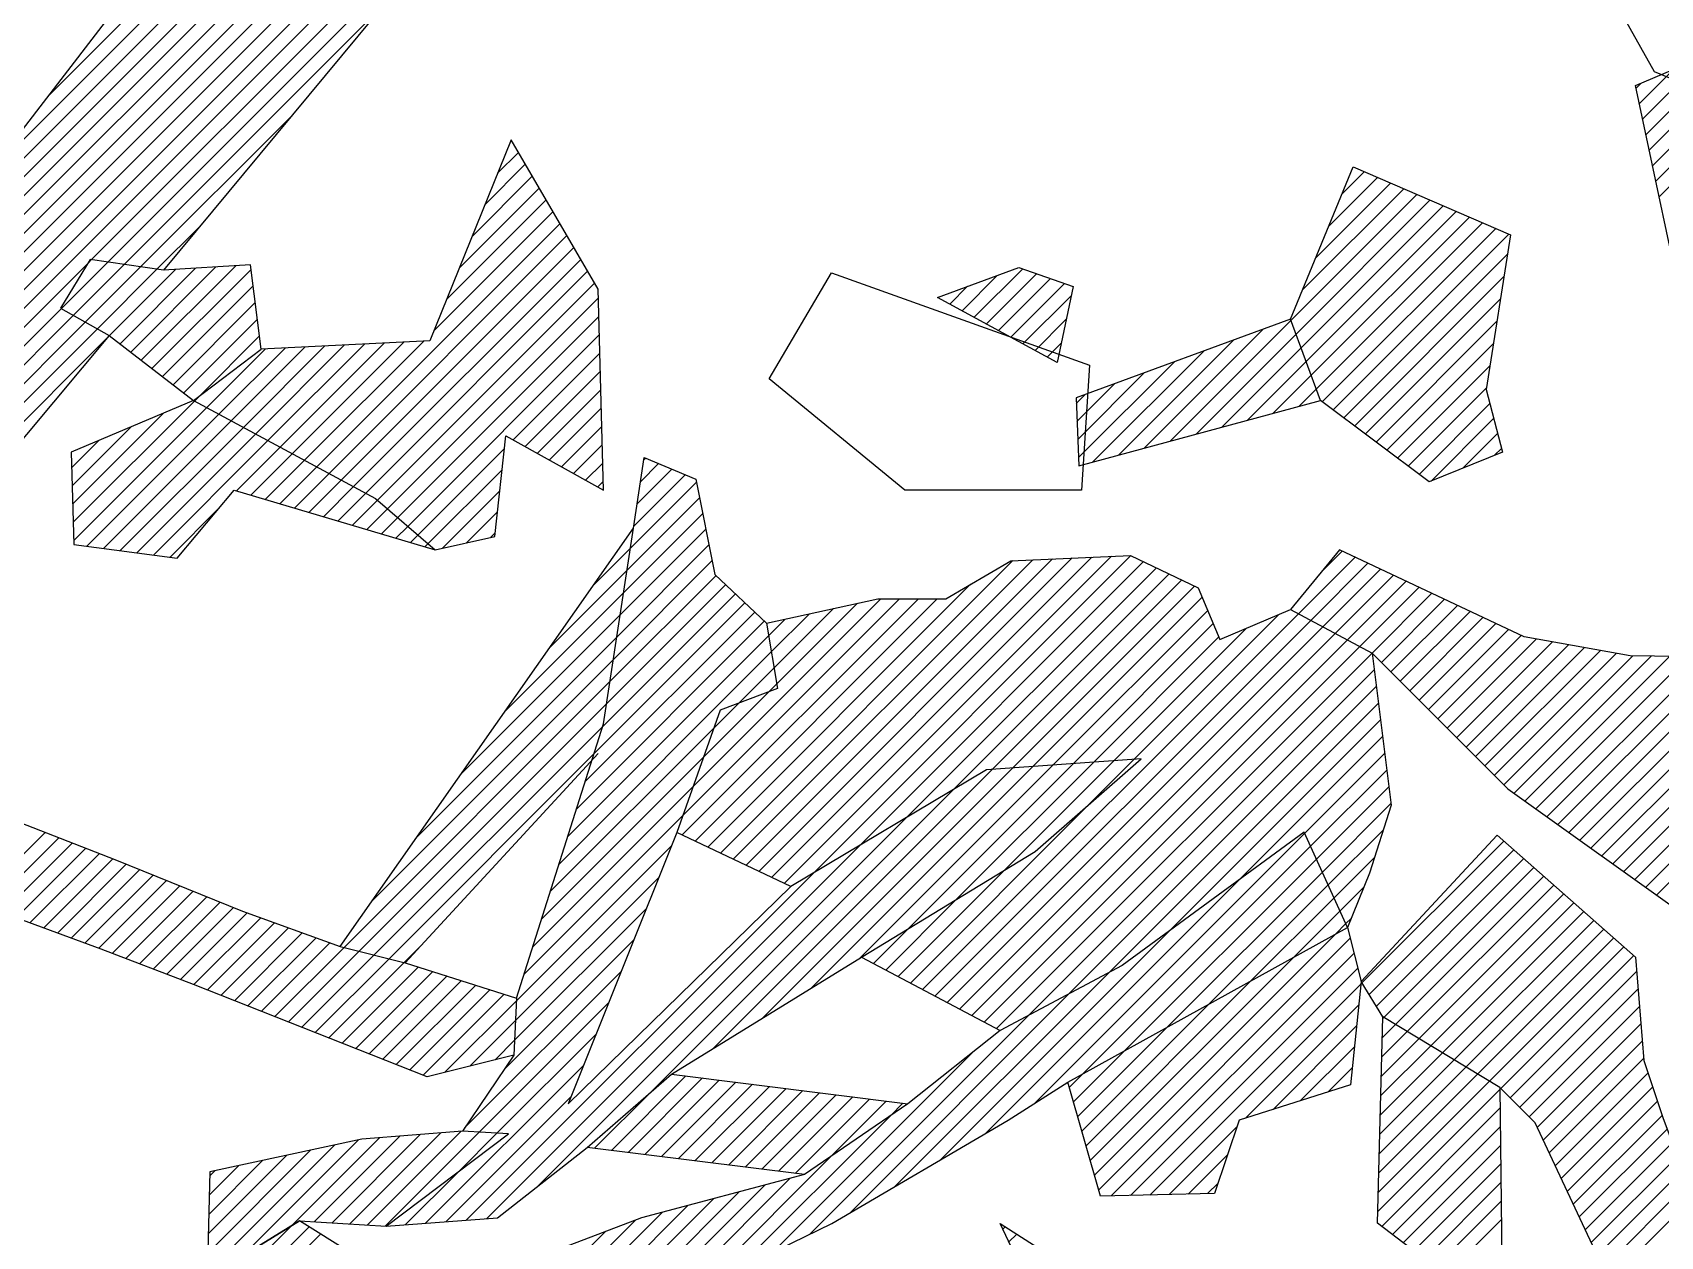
# Model space of a CAD drawing. Header units: metres. Extents: x 1.93 to 3.41, y -19.08 to -16.26.
# Drawn here: x 2.7418 to 3.0478, y -18.1667 to -17.9404 of the extents above; entities that cross this region are included whole.
import ezdxf

# ---------------------------------------------------------------- set-up
doc = ezdxf.new("R2010")
doc.units = ezdxf.units.M
doc.header["$LTSCALE"] = 25
doc.header["$MEASUREMENT"] = 0
doc.layers.get('0').update_dxf_attribs({"linetype": 'CONTINUOUS'})
for name, color, linetype in [('KNOCHEN', 2, 'CONTINUOUS'), ('KNOCHENSCHRAFF', 2, 'CONTINUOUS'), ('STEINE', 4, 'CONTINUOUS')]:
    doc.layers.add(name, color=color, linetype=linetype)

# ---------------------------------------------------------------- blocks, each defined once
blk = doc.blocks.new('*X8')
at = {"color": 0}
for p, q in [((274.483, -1795.219), (281.611, -1788.091)), ((272.219, -1798.19), (282.004, -1788.404)), ((273.325, -1796.73), (281.807, -1788.248)), ((270.005, -1801.111), (282.398, -1788.717)), ((271.112, -1799.651), (282.201, -1788.561)), ((268.898, -1802.571), (282.426, -1789.043)), ((268.472, -1803.351), (282.232, -1789.591)), ((268.169, -1804.007), (282.037, -1790.139)), ((268.196, -1804.334), (281.966, -1790.564)), ((268.293, -1804.591), (281.998, -1790.885)), ((268.389, -1804.848), (282.031, -1791.207)), ((275.286, -1798.305), (282.063, -1791.528)), ((275.594, -1798.351), (282.095, -1791.849)), ((275.902, -1798.396), (280.763, -1793.535)), ((304.504, -1795.957), (306.249, -1794.212)), ((304.566, -1796.248), (306.623, -1794.191)), ((304.442, -1795.665), (305.637, -1794.47)), ((304.628, -1796.54), (306.668, -1794.499)), ((304.38, -1795.374), (305.025, -1794.729)), ((304.69, -1796.831), (306.714, -1794.808)), ((304.318, -1795.082), (304.413, -1794.987)), ((304.752, -1797.123), (306.759, -1795.116)), ((276.21, -1798.442), (279.046, -1795.606)), ((283.162, -1796.086), (283.181, -1796.066)), ((282.921, -1796.68), (283.311, -1796.29)), ((282.68, -1797.275), (283.441, -1796.513)), ((298.788, -1797.076), (299.21, -1796.655)), ((282.198, -1798.464), (283.701, -1796.96)), ((282.439, -1797.869), (283.571, -1796.737)), ((298.049, -1798.876), (299.951, -1796.974)), ((298.295, -1798.276), (299.704, -1796.868)), ((298.542, -1797.676), (299.457, -1796.761)), ((281.957, -1799.058), (283.831, -1797.184)), ((297.833, -1799.445), (300.198, -1797.081)), ((297.928, -1799.704), (300.445, -1797.187)), ((298.023, -1799.963), (300.692, -1797.294)), ((279.521, -1802.201), (284.092, -1797.631)), ((281.716, -1799.653), (283.961, -1797.407)), ((298.118, -1800.221), (300.939, -1797.4)), ((298.213, -1800.48), (301.186, -1797.506)), ((298.308, -1800.739), (301.434, -1797.613)), ((276.517, -1798.487), (277.328, -1797.677)), ((279.751, -1802.325), (284.222, -1797.854)), ((298.421, -1800.979), (301.681, -1797.719)), ((298.623, -1801.131), (301.928, -1797.826)), ((279.981, -1802.448), (284.352, -1798.078)), ((298.825, -1801.282), (301.902, -1798.206)), ((268.486, -1805.105), (275.221, -1798.37)), ((274.716, -1799.229), (275.594, -1798.351)), ((274.943, -1799.355), (275.902, -1798.396)), ((275.17, -1799.481), (276.21, -1798.442)), ((275.221, -1798.37), (275.286, -1798.305)), ((275.398, -1799.607), (276.517, -1798.487)), ((275.624, -1799.734), (276.867, -1798.491)), ((275.824, -1799.888), (277.244, -1798.468)), ((276.023, -1800.043), (277.621, -1798.444)), ((276.222, -1800.197), (277.998, -1798.421)), ((276.421, -1800.351), (278.285, -1798.488)), ((280.211, -1802.572), (284.482, -1798.301)), ((280.441, -1802.696), (284.612, -1798.525)), ((291.878, -1799.39), (292.791, -1798.478)), ((292.107, -1799.515), (293.053, -1798.569)), ((276.621, -1800.505), (278.325, -1798.801)), ((280.663, -1802.828), (284.742, -1798.748)), ((291.42, -1799.141), (291.754, -1798.807)), ((291.649, -1799.266), (292.312, -1798.603)), ((292.335, -1799.64), (293.314, -1798.661)), ((292.564, -1799.765), (293.576, -1798.753)), ((299.027, -1801.434), (301.835, -1798.625)), ((276.82, -1800.66), (278.366, -1799.114)), ((280.852, -1802.991), (284.813, -1799.031)), ((291.192, -1799.016), (291.195, -1799.012)), ((292.793, -1799.889), (293.705, -1798.977)), ((299.229, -1801.585), (301.769, -1799.045)), ((267.9, -1806.045), (274.716, -1799.229)), ((268.106, -1806.192), (274.943, -1799.355)), ((268.312, -1806.339), (275.17, -1799.481)), ((277.019, -1800.814), (278.406, -1799.427)), ((281.042, -1803.155), (284.822, -1799.375)), ((293.022, -1800.014), (293.609, -1799.427)), ((295.563, -1801.715), (297.833, -1799.445)), ((299.431, -1801.737), (301.703, -1799.465)), ((268.519, -1806.486), (275.398, -1799.607)), ((268.727, -1806.631), (275.581, -1799.778)), ((277.322, -1800.865), (278.447, -1799.74)), ((281.232, -1803.319), (284.831, -1799.719)), ((295.079, -1801.846), (297.316, -1799.609)), ((296.048, -1801.585), (297.928, -1799.704)), ((277.451, -1801.089), (278.558, -1799.982)), ((277.681, -1801.213), (278.93, -1799.964)), ((277.911, -1801.336), (279.302, -1799.946)), ((278.141, -1801.46), (279.673, -1799.928)), ((278.371, -1801.584), (280.045, -1799.91)), ((278.601, -1801.707), (280.416, -1799.892)), ((278.831, -1801.831), (280.788, -1799.874)), ((279.061, -1801.954), (281.159, -1799.856)), ((279.291, -1802.078), (281.531, -1799.838)), ((283.21, -1801.695), (284.841, -1800.064)), ((293.251, -1800.139), (293.513, -1799.877)), ((294.111, -1802.107), (296.198, -1800.02)), ((294.595, -1801.976), (296.757, -1799.814)), ((296.532, -1801.454), (298.023, -1799.963)), ((299.633, -1801.888), (301.637, -1799.885)), ((293.837, -1802.027), (295.64, -1800.225)), ((297.016, -1801.323), (298.118, -1800.221)), ((299.835, -1802.04), (301.57, -1800.305)), ((283.437, -1801.821), (284.85, -1800.408)), ((293.81, -1801.347), (294.522, -1800.635)), ((293.824, -1801.687), (295.081, -1800.43)), ((297.5, -1801.193), (298.213, -1800.48)), ((274.944, -1803.243), (277.221, -1800.966)), ((277.221, -1800.966), (277.322, -1800.865)), ((283.664, -1801.947), (284.859, -1800.752)), ((293.797, -1801.007), (293.964, -1800.84)), ((297.984, -1801.062), (298.308, -1800.739)), ((300.037, -1802.191), (301.504, -1800.724)), ((300.239, -1802.343), (301.569, -1801.013)), ((274.934, -1802.899), (276.64, -1801.193)), ((274.954, -1803.586), (277.451, -1801.089)), ((275.2, -1803.693), (277.681, -1801.213)), ((283.891, -1802.074), (284.869, -1801.096)), ((300.466, -1802.47), (301.642, -1801.293)), ((274.924, -1802.556), (276.028, -1801.452)), ((275.513, -1803.735), (277.911, -1801.336)), ((275.825, -1803.776), (278.141, -1801.46)), ((276.138, -1803.817), (278.371, -1801.584)), ((284.119, -1802.2), (284.878, -1801.441)), ((301.063, -1802.226), (301.715, -1801.574)), ((274.914, -1802.212), (275.416, -1801.71)), ((276.45, -1803.858), (278.601, -1801.707)), ((278.009, -1802.652), (278.831, -1801.831)), ((281.422, -1803.483), (283.047, -1801.857)), ((284.346, -1802.326), (284.887, -1801.785)), ((301.659, -1801.983), (301.789, -1801.854)), ((278.282, -1802.733), (279.061, -1801.954)), ((278.554, -1802.814), (279.291, -1802.078)), ((278.827, -1802.895), (279.521, -1802.201)), ((284.573, -1802.452), (284.897, -1802.129)), ((285.607, -1802.48), (285.946, -1802.14)), ((285.671, -1802.062), (285.697, -1802.036)), ((279.1, -1802.976), (279.751, -1802.325)), ((279.372, -1803.057), (279.981, -1802.448)), ((281.611, -1803.647), (283.004, -1802.254)), ((284.801, -1802.579), (284.906, -1802.473)), ((285.414, -1803.733), (286.657, -1802.49)), ((285.478, -1803.315), (286.444, -1802.35)), ((285.542, -1802.898), (286.195, -1802.245)), ((279.645, -1803.138), (280.211, -1802.572)), ((279.917, -1803.219), (280.441, -1802.696)), ((280.19, -1803.3), (280.663, -1802.828)), ((281.879, -1803.733), (282.961, -1802.65)), ((285.351, -1804.15), (286.716, -1802.785)), ((276.763, -1803.899), (277.689, -1802.972)), ((280.462, -1803.381), (280.852, -1802.991)), ((280.735, -1803.462), (281.042, -1803.155)), ((282.336, -1803.629), (282.919, -1803.046)), ((285.287, -1804.567), (286.775, -1803.079)), ((281.007, -1803.543), (281.232, -1803.319)), ((282.794, -1803.525), (282.876, -1803.443)), ((285.223, -1804.984), (286.834, -1803.374)), ((281.28, -1803.624), (281.422, -1803.483)), ((281.552, -1803.705), (281.611, -1803.647)), ((284.72, -1804.427), (285.414, -1803.733)), ((285.159, -1805.402), (286.893, -1803.668)), ((285.096, -1805.819), (286.952, -1803.963)), ((287.11, -1809.462), (292.607, -1803.964)), ((287.349, -1809.576), (292.978, -1803.947)), ((287.589, -1809.69), (293.348, -1803.93)), ((287.828, -1809.804), (293.719, -1803.914)), ((288.068, -1809.918), (294.089, -1803.897)), ((288.307, -1810.032), (294.46, -1803.88)), ((288.85, -1809.843), (294.824, -1803.869)), ((289.728, -1809.319), (295.063, -1803.983)), ((297.973, -1804.963), (299.037, -1803.899)), ((298.203, -1805.086), (299.277, -1804.012)), ((298.399, -1804.183), (298.796, -1803.786)), ((283.89, -1805.611), (285.351, -1804.15)), ((285.032, -1806.236), (287.026, -1804.243)), ((290.606, -1808.794), (295.302, -1804.098)), ((291.484, -1808.27), (295.541, -1804.213)), ((292.218, -1807.889), (295.78, -1804.327)), ((298.434, -1805.209), (299.518, -1804.125)), ((298.664, -1805.332), (299.758, -1804.238)), ((298.895, -1805.455), (299.998, -1804.351)), ((283.061, -1806.794), (285.287, -1804.567)), ((284.895, -1807.081), (287.389, -1804.587)), ((284.968, -1806.654), (287.207, -1804.415)), ((286.391, -1809.12), (290.83, -1804.681)), ((286.401, -1808.756), (290.477, -1804.681)), ((286.596, -1808.207), (290.123, -1804.681)), ((286.631, -1809.234), (291.184, -1804.681)), ((286.87, -1809.348), (291.81, -1804.408)), ((292.599, -1807.862), (296.019, -1804.442)), ((292.979, -1807.835), (296.163, -1804.651)), ((299.126, -1805.578), (300.239, -1804.464)), ((299.356, -1805.701), (300.479, -1804.578)), ((299.533, -1805.877), (300.72, -1804.691)), ((282.231, -1807.977), (285.223, -1804.984)), ((284.567, -1808.116), (287.752, -1804.931)), ((284.731, -1807.598), (287.57, -1804.759)), ((288.063, -1805.68), (288.78, -1804.963)), ((288.114, -1805.983), (289.233, -1804.864)), ((288.165, -1806.286), (289.686, -1804.764)), ((290.909, -1812.027), (297.973, -1804.963)), ((293.359, -1807.809), (296.268, -1804.9)), ((294.88, -1807.702), (297.604, -1804.978)), ((299.71, -1806.054), (300.96, -1804.804)), ((299.887, -1806.231), (301.201, -1804.917)), ((284.403, -1808.633), (287.933, -1805.103)), ((288.013, -1805.377), (288.327, -1805.063)), ((291.14, -1812.149), (298.203, -1805.086)), ((291.371, -1812.271), (298.434, -1805.209)), ((293.739, -1807.782), (296.373, -1805.148)), ((294.5, -1807.728), (296.991, -1805.237)), ((300.064, -1806.408), (301.441, -1805.03)), ((300.24, -1806.584), (301.681, -1805.143)), ((300.417, -1806.761), (301.922, -1805.256)), ((281.402, -1809.16), (285.159, -1805.402)), ((284.239, -1809.15), (288.013, -1805.377)), ((291.602, -1812.394), (298.664, -1805.332)), ((291.834, -1812.516), (298.895, -1805.455)), ((292.065, -1812.638), (299.126, -1805.578)), ((294.12, -1807.755), (296.478, -1805.397)), ((300.594, -1806.938), (302.162, -1805.369)), ((300.771, -1807.115), (302.449, -1805.436)), ((300.948, -1807.291), (302.749, -1805.49)), ((301.124, -1807.468), (303.049, -1805.544)), ((301.301, -1807.645), (303.348, -1805.598)), ((280.572, -1810.343), (285.096, -1805.819)), ((284.075, -1809.668), (288.063, -1805.68)), ((292.296, -1812.761), (299.356, -1805.701)), ((301.478, -1807.822), (303.648, -1805.651)), ((301.655, -1807.998), (303.948, -1805.705)), ((301.832, -1808.175), (304.255, -1805.752)), ((302.025, -1808.335), (304.603, -1805.757)), ((302.231, -1808.483), (304.952, -1805.762)), ((302.437, -1808.63), (305.301, -1805.767)), ((302.644, -1808.777), (305.65, -1805.771)), ((302.85, -1808.925), (305.998, -1805.776)), ((303.056, -1809.072), (306.347, -1805.781)), ((303.262, -1809.219), (306.696, -1805.786)), ((303.469, -1809.366), (307.044, -1805.791)), ((303.675, -1809.514), (307.393, -1805.795)), ((303.881, -1809.661), (307.742, -1805.8)), ((287.456, -1806.641), (288.114, -1805.983)), ((292.899, -1812.512), (299.396, -1806.014)), ((304.087, -1809.808), (307.779, -1806.116)), ((280.034, -1811.234), (285.032, -1806.236)), ((286.791, -1807.659), (288.027, -1806.423)), ((288.027, -1806.423), (288.165, -1806.286)), ((293.656, -1812.108), (299.435, -1806.329)), ((280.317, -1811.305), (284.968, -1806.654)), ((286.986, -1807.11), (287.456, -1806.641)), ((294.414, -1811.703), (299.475, -1806.643)), ((304.294, -1809.956), (307.609, -1806.64)), ((280.6, -1811.376), (284.895, -1807.081)), ((283.911, -1810.185), (286.986, -1807.11)), ((295.549, -1810.922), (299.514, -1806.957)), ((296.866, -1809.959), (299.553, -1807.271)), ((304.5, -1810.103), (307.439, -1807.164)), ((280.883, -1811.446), (284.731, -1807.598)), ((283.748, -1810.703), (286.791, -1807.659)), ((292.447, -1809.782), (294.5, -1807.728)), ((294.017, -1808.565), (294.88, -1807.702)), ((298.09, -1809.089), (299.593, -1807.586)), ((304.706, -1810.25), (307.269, -1807.687)), ((286.979, -1813.128), (292.218, -1807.889)), ((287.896, -1812.565), (292.599, -1807.862)), ((288.813, -1812.001), (292.979, -1807.835)), ((289.73, -1811.438), (293.359, -1807.809)), ((290.636, -1810.886), (293.739, -1807.782)), ((291.541, -1810.334), (294.12, -1807.755)), ((298.2, -1809.331), (299.632, -1807.9)), ((283.584, -1811.22), (286.596, -1808.207)), ((285.812, -1813.942), (291.484, -1808.27)), ((298.311, -1809.574), (299.671, -1808.214)), ((290.678, -1811.904), (294.017, -1808.565)), ((298.422, -1809.817), (299.711, -1808.528)), ((283.42, -1811.738), (286.401, -1808.756)), ((283.671, -1815.729), (290.606, -1808.794)), ((273.097, -1810.393), (274.417, -1809.073)), ((273.355, -1810.488), (274.671, -1809.172)), ((273.614, -1810.583), (274.926, -1809.272)), ((293.011, -1814.167), (298.09, -1809.089)), ((298.533, -1810.059), (299.565, -1809.028)), ((299.167, -1811.9), (301.833, -1809.234)), ((273.872, -1810.679), (275.18, -1809.371)), ((274.13, -1810.774), (275.434, -1809.47)), ((274.389, -1810.869), (275.689, -1809.569)), ((282.711, -1816.335), (289.728, -1809.319)), ((283.276, -1812.235), (286.189, -1809.322)), ((293.92, -1813.612), (298.2, -1809.331)), ((294.712, -1813.174), (298.311, -1809.574)), ((298.644, -1810.302), (299.398, -1809.548)), ((299.302, -1812.119), (302.021, -1809.4)), ((299.437, -1812.338), (302.209, -1809.565)), ((274.647, -1810.964), (275.941, -1809.671)), ((274.905, -1811.06), (276.193, -1809.772)), ((275.164, -1811.155), (276.444, -1809.874)), ((282.33, -1816.363), (288.85, -1809.843)), ((290.447, -1811.782), (292.447, -1809.782)), ((295.503, -1812.735), (298.422, -1809.817)), ((299.577, -1812.551), (302.397, -1809.731)), ((275.422, -1811.25), (276.696, -1809.976)), ((275.678, -1811.348), (276.948, -1810.078)), ((275.934, -1811.445), (277.2, -1810.179)), ((283.258, -1812.607), (285.954, -1809.911)), ((292.098, -1814.727), (296.866, -1809.959)), ((296.295, -1812.297), (298.533, -1810.059)), ((298.755, -1810.544), (299.201, -1810.099)), ((299.798, -1812.684), (302.585, -1809.897)), ((300.018, -1812.817), (302.773, -1810.062)), ((276.19, -1811.543), (277.452, -1810.281)), ((276.445, -1811.641), (277.703, -1810.383)), ((276.701, -1811.739), (277.955, -1810.485)), ((283.24, -1812.978), (285.718, -1810.5)), ((290.215, -1811.66), (291.541, -1810.334)), ((297.087, -1811.859), (298.644, -1810.302)), ((300.238, -1812.95), (302.961, -1810.228)), ((300.459, -1813.083), (303.148, -1810.394)), ((276.957, -1811.836), (278.21, -1810.584)), ((277.213, -1811.934), (278.469, -1810.678)), ((277.466, -1812.034), (278.729, -1810.771)), ((297.879, -1811.421), (298.755, -1810.544)), ((298.671, -1810.982), (298.866, -1810.787)), ((298.866, -1810.787), (298.965, -1810.688)), ((300.679, -1813.217), (303.336, -1810.56)), ((300.9, -1813.35), (303.524, -1810.725)), ((277.72, -1812.135), (278.989, -1810.865)), ((277.973, -1812.235), (279.249, -1810.959)), ((278.226, -1812.335), (279.508, -1811.053)), ((283.043, -1813.529), (285.482, -1811.089)), ((289.984, -1811.537), (290.636, -1810.886)), ((291.246, -1815.225), (295.549, -1810.922)), ((294.14, -1815.513), (298.671, -1810.982)), ((294.218, -1815.788), (298.948, -1811.058)), ((301.12, -1813.483), (303.712, -1810.891)), ((301.34, -1813.616), (303.9, -1811.057)), ((278.48, -1812.435), (279.768, -1811.147)), ((278.733, -1812.535), (280.034, -1811.234)), ((278.987, -1812.635), (280.317, -1811.305)), ((279.24, -1812.735), (280.6, -1811.376)), ((281.166, -1811.517), (281.473, -1811.209)), ((294.061, -1815.238), (297.879, -1811.421)), ((294.454, -1815.906), (299.019, -1811.341)), ((301.561, -1813.749), (304.088, -1811.222)), ((301.776, -1813.887), (304.275, -1811.388)), ((279.493, -1812.836), (280.883, -1811.446)), ((279.747, -1812.936), (281.166, -1811.517)), ((280, -1813.036), (281.435, -1811.601)), ((280.254, -1813.136), (281.703, -1811.686)), ((282.297, -1814.628), (285.247, -1811.678)), ((290.395, -1815.723), (294.414, -1811.703)), ((294.817, -1815.897), (299.09, -1811.624)), ((301.953, -1814.064), (304.33, -1811.687)), ((280.507, -1813.236), (281.972, -1811.771)), ((280.76, -1813.336), (282.24, -1811.856)), ((281.014, -1813.437), (282.509, -1811.941)), ((281.267, -1813.537), (282.777, -1812.027)), ((293.983, -1814.963), (297.087, -1811.859)), ((295.179, -1815.888), (299.149, -1811.918)), ((302.13, -1814.241), (304.356, -1812.015)), ((281.521, -1813.637), (283.046, -1812.112)), ((281.929, -1813.582), (283.276, -1812.235)), ((282.574, -1814.705), (285.011, -1812.267)), ((289.544, -1816.22), (293.656, -1812.108)), ((293.904, -1814.688), (296.295, -1812.297)), ((296.979, -1814.442), (299.107, -1812.313)), ((282.401, -1813.464), (283.258, -1812.607)), ((288.787, -1816.624), (292.899, -1812.512)), ((299.561, -1812.567), (299.577, -1812.551)), ((302.307, -1814.418), (304.382, -1812.342)), ((282.907, -1814.725), (284.776, -1812.857)), ((293.825, -1814.414), (295.503, -1812.735)), ((297.496, -1814.278), (299.066, -1812.709)), ((299.532, -1813.656), (300.238, -1812.95)), ((299.542, -1813.293), (300.018, -1812.817)), ((299.551, -1812.93), (299.798, -1812.684)), ((302.461, -1814.617), (304.408, -1812.67)), ((282.872, -1813.346), (283.24, -1812.978)), ((288.093, -1816.963), (291.858, -1813.199)), ((293.747, -1814.139), (294.712, -1813.174)), ((298.014, -1814.114), (299.024, -1813.104)), ((299.513, -1814.382), (300.679, -1813.217)), ((299.523, -1814.019), (300.459, -1813.083)), ((302.574, -1814.858), (304.434, -1812.998)), ((281.567, -1816.419), (284.54, -1813.446)), ((298.532, -1813.95), (298.983, -1813.499)), ((299.494, -1815.109), (301.12, -1813.483)), ((299.504, -1814.745), (300.9, -1813.35)), ((302.687, -1815.098), (304.46, -1813.325)), ((285.058, -1815.049), (286.459, -1813.648)), ((285.372, -1815.088), (286.773, -1813.688)), ((285.687, -1815.128), (287.086, -1813.728)), ((286.001, -1815.167), (287.4, -1813.767)), ((286.315, -1815.206), (287.714, -1813.807)), ((286.629, -1815.245), (288.028, -1813.847)), ((293.668, -1813.864), (293.92, -1813.612)), ((299.475, -1815.835), (301.561, -1813.749)), ((299.485, -1815.472), (301.34, -1813.616)), ((302.799, -1815.339), (304.542, -1813.596)), ((302.912, -1815.579), (304.63, -1813.862)), ((281.948, -1816.391), (284.304, -1814.035)), ((284.744, -1815.01), (285.812, -1813.942)), ((286.944, -1815.285), (288.342, -1813.886)), ((287.258, -1815.324), (288.656, -1813.926)), ((287.572, -1815.363), (288.97, -1813.966)), ((287.887, -1815.402), (289.284, -1814.005)), ((288.201, -1815.442), (289.598, -1814.045)), ((288.515, -1815.481), (289.912, -1814.085)), ((289.189, -1815.16), (290.225, -1814.124)), ((290.31, -1814.394), (290.539, -1814.164)), ((299.466, -1816.198), (301.757, -1813.906)), ((303.025, -1815.82), (304.719, -1814.127)), ((287.4, -1817.303), (290.31, -1814.394)), ((299.538, -1816.48), (301.761, -1814.256)), ((303.138, -1816.061), (304.807, -1814.392)), ((279.476, -1816.389), (281.083, -1814.782)), ((279.808, -1816.41), (281.467, -1814.751)), ((280.141, -1816.43), (281.852, -1814.719)), ((280.474, -1816.451), (282.237, -1814.688)), ((280.807, -1816.472), (282.574, -1814.705)), ((282.182, -1815.45), (282.907, -1814.725)), ((295.541, -1815.88), (296.815, -1814.606)), ((299.738, -1816.632), (301.765, -1814.605)), ((303.251, -1816.301), (304.902, -1814.65)), ((277.462, -1817.342), (279.853, -1814.95)), ((277.471, -1816.979), (279.403, -1815.047)), ((278.125, -1817.032), (280.304, -1814.854)), ((279.05, -1816.461), (280.698, -1814.813)), ((299.939, -1816.785), (301.77, -1814.955)), ((303.364, -1816.542), (304.999, -1814.907)), ((277.48, -1816.616), (278.953, -1815.143)), ((277.49, -1816.253), (278.503, -1815.24)), ((277.499, -1815.891), (278.053, -1815.336)), ((286.707, -1817.643), (289.189, -1815.16)), ((295.903, -1815.871), (296.638, -1815.136)), ((300.14, -1816.938), (301.774, -1815.304)), ((303.477, -1816.782), (305.095, -1815.164)), ((277.508, -1815.528), (277.603, -1815.433)), ((281.185, -1816.447), (282.182, -1815.45)), ((285.199, -1818.444), (287.94, -1815.703)), ((285.953, -1818.043), (288.422, -1815.574)), ((296.266, -1815.862), (296.461, -1815.667)), ((300.341, -1817.091), (301.778, -1815.653)), ((303.59, -1817.023), (305.192, -1815.421)), ((303.687, -1817.28), (305.288, -1815.679)), ((284.052, -1818.883), (286.976, -1815.96)), ((284.608, -1818.681), (287.458, -1815.831)), ((300.542, -1817.243), (301.782, -1816.003)), ((303.783, -1817.537), (305.385, -1815.936)), ((283.089, -1819.139), (286.011, -1816.217)), ((283.497, -1819.085), (286.494, -1816.088)), ((282.353, -1819.169), (284.942, -1816.58)), ((282.721, -1819.154), (285.512, -1816.363)), ((292.416, -1816.53), (292.462, -1816.484)), ((292.529, -1816.77), (292.678, -1816.622)), ((300.742, -1817.396), (301.786, -1816.352))]:
    blk.add_line(p, q, dxfattribs=at)
blk = doc.blocks.new('*X9')
at = {"color": 0}
for p, q in [((277.656, -1817.855), (279.05, -1816.461)), ((277.77, -1818.095), (279.378, -1816.487)), ((277.884, -1818.334), (279.594, -1816.624))]:
    blk.add_line(p, q, dxfattribs=at)

msp = doc.modelspace()

# ---------------------------------------------------------------- linework, layer by layer
at = {"layer": 'KNOCHEN'}
for points in [[(2.73527, -17.96464), (2.77916, -17.90747), (2.78426, -17.8799), (2.80264, -17.8702), (2.8251, -17.88806), (2.81949, -17.90389), (2.82102, -17.9192), (2.76641, -17.98506), (2.75262, -17.98302), (2.74701, -17.9922), (2.7562, -17.99731), (2.70414, -18.05959), (2.69444, -18.07133)], [(3.05329, -17.9983), (3.04307, -17.95032), (3.06604, -17.94062), (3.07473, -17.99983), (3.05329, -17.9983)], [(2.77202, -18.00956), (2.77202, -18.00956), (2.80623, -18.02793), (2.81746, -18.03763), (2.82869, -18.03508), (2.83073, -18.01619), (2.84911, -18.0264), (2.84808, -17.98862), (2.83174, -17.96055), (2.81643, -17.99832), (2.78478, -17.99986)], [(2.97825, -17.99422), (2.98999, -17.96564), (3.01959, -17.9784), (3.015, -18.00749), (3.01807, -18.01923), (3.00428, -18.02485), (2.98386, -18.00954)], [(2.7562, -17.99731), (2.77202, -18.00956), (2.78478, -17.99986), (2.78274, -17.98403), (2.76641, -17.98506)], [(2.91189, -17.99015), (2.9272, -17.98453), (2.93741, -17.9881), (2.93435, -18.0024), (2.91189, -17.99015)], [(2.93843, -18.02179), (2.98386, -18.00954), (2.97825, -17.99422), (2.93792, -18.00903), (2.93843, -18.02179)], [(2.77202, -18.00956), (2.74905, -18.01926), (2.74957, -18.03661), (2.76896, -18.03916), (2.77968, -18.0264), (2.81746, -18.03763)], [(2.83278, -18.12185), (2.84911, -18.07029), (2.85472, -18.03354), (2.85676, -18.02027), (2.86646, -18.02435), (2.87004, -18.04222), (2.87974, -18.0514), (2.88178, -18.06366), (2.87106, -18.06774), (2.86289, -18.09071), (2.84248, -18.14176)], [(2.63421, -18.05398), (2.63982, -18.03152), (2.64696, -18.02795), (2.65973, -18.03815), (2.67351, -18.05653), (2.68423, -18.06419), (2.69444, -18.07133), (2.75723, -18.09583), (2.78122, -18.10552), (2.7996, -18.11216), (2.81185, -18.11522), (2.83278, -18.12185), (2.83227, -18.13257), (2.81594, -18.13666), (2.77204, -18.11931), (2.75468, -18.11267), (2.6924, -18.08971), (2.64646, -18.06674), (2.63421, -18.05398)], [(2.7996, -18.11216), (2.85472, -18.03354)], [(3.05891, -18.10039), (3.07218, -18.07844), (3.07881, -18.05802), (3.04206, -18.05751), (3.02215, -18.05394), (2.98744, -18.03761), (2.97825, -18.04884)], [(2.87974, -18.0514), (2.90066, -18.04681), (2.91342, -18.04681), (2.92568, -18.03966), (2.94814, -18.03864), (2.9609, -18.04476), (2.96498, -18.05446), (2.97825, -18.04884), (2.99357, -18.05701), (2.99714, -18.08559), (2.99306, -18.09836), (2.98898, -18.10857), (2.99153, -18.11877), (2.98949, -18.13817), (2.96856, -18.14481), (2.96397, -18.15859), (2.94253, -18.15911), (2.9364, -18.13767)], [(2.99357, -18.05701), (3.01909, -18.08253), (3.05483, -18.10805), (3.05891, -18.10039)], [(2.80828, -18.16473), (2.82921, -18.1632), (2.84605, -18.14993), (2.86188, -18.13614), (2.89761, -18.11419), (2.93027, -18.09428), (2.95018, -18.07692), (2.92108, -18.07897), (2.88433, -18.10092), (2.84248, -18.14176)], [(2.81185, -18.11522), (2.84809, -18.07591)], [(2.88689, -18.15503), (2.85627, -18.1632), (2.84146, -18.16881), (2.82513, -18.17239), (2.80165, -18.16984), (2.79348, -18.18209), (2.79705, -18.1923), (2.82105, -18.19179), (2.83381, -18.19127), (2.85065, -18.18515), (2.86699, -18.17647), (2.892, -18.16421), (2.92518, -18.14481), (2.9364, -18.13767), (2.98898, -18.10857), (2.98081, -18.0907), (2.94661, -18.11572), (2.92364, -18.12797), (2.90629, -18.14175)], [(2.88433, -18.10092), (2.86289, -18.09071)], [(2.99153, -18.11877), (3.01705, -18.09121), (3.04309, -18.11418), (3.04462, -18.13357), (3.0482, -18.14429), (3.06351, -18.18513), (3.07679, -18.21218), (3.07628, -18.22698), (3.06556, -18.22801), (3.06268, -18.22399)], [(2.89761, -18.11419), (2.92364, -18.12797)], [(3.0458, -18.19671), (3.03595, -18.17033), (3.0242, -18.14531), (3.01757, -18.13868), (2.99562, -18.12541), (2.99153, -18.11877)], [(3.01757, -18.13868), (3.01808, -18.18207), (2.9946, -18.1642), (2.99562, -18.12541)], [(2.83227, -18.13257), (2.82257, -18.14687)], [(2.86188, -18.13614), (2.90629, -18.14175), (2.88689, -18.15503), (2.84605, -18.14993)], [(2.83125, -18.14738), (2.82257, -18.14687), (2.80369, -18.1484), (2.7751, -18.15453), (2.77459, -18.17444), (2.79195, -18.16371), (2.80828, -18.16473), (2.83125, -18.14738)], [(2.84402, -18.26682), (2.82871, -18.23313), (2.79819, -18.19228), (2.79348, -18.18209), (2.80165, -18.16984), (2.79195, -18.16371), (2.77459, -18.17444), (2.79042, -18.20761), (2.82463, -18.25457)], [(2.96959, -18.23873), (2.96041, -18.23159), (2.96551, -18.21883), (2.94917, -18.21832), (2.92365, -18.16421), (2.94355, -18.17697), (2.95377, -18.19739), (2.96857, -18.20249), (2.98133, -18.19228), (2.9946, -18.20657), (2.99818, -18.22291)]]:
    msp.add_lwpolyline(points, dxfattribs=at)
at = {"layer": 'STEINE'}
for points in [[(3.04664, -17.94777), (3.03235, -17.92224), (3.06859, -17.90744), (3.09412, -17.92836), (3.07881, -17.96103), (3.04664, -17.94777)], [(2.88024, -18.00546), (2.89198, -17.98555), (2.94047, -18.00291), (2.93895, -18.02639), (2.90577, -18.02639), (2.88024, -18.00546)]]:
    msp.add_lwpolyline(points, dxfattribs=at)

# ---------------------------------------------------------------- block references
at = {"layer": 'KNOCHENSCHRAFF', "xscale": 0.01, "yscale": 0.01, "zscale": 0.01}
for name in ['*X8', '*X9']:
    msp.add_blockref(name, (0, 0), dxfattribs=at)

doc.saveas('drawing.dxf')
